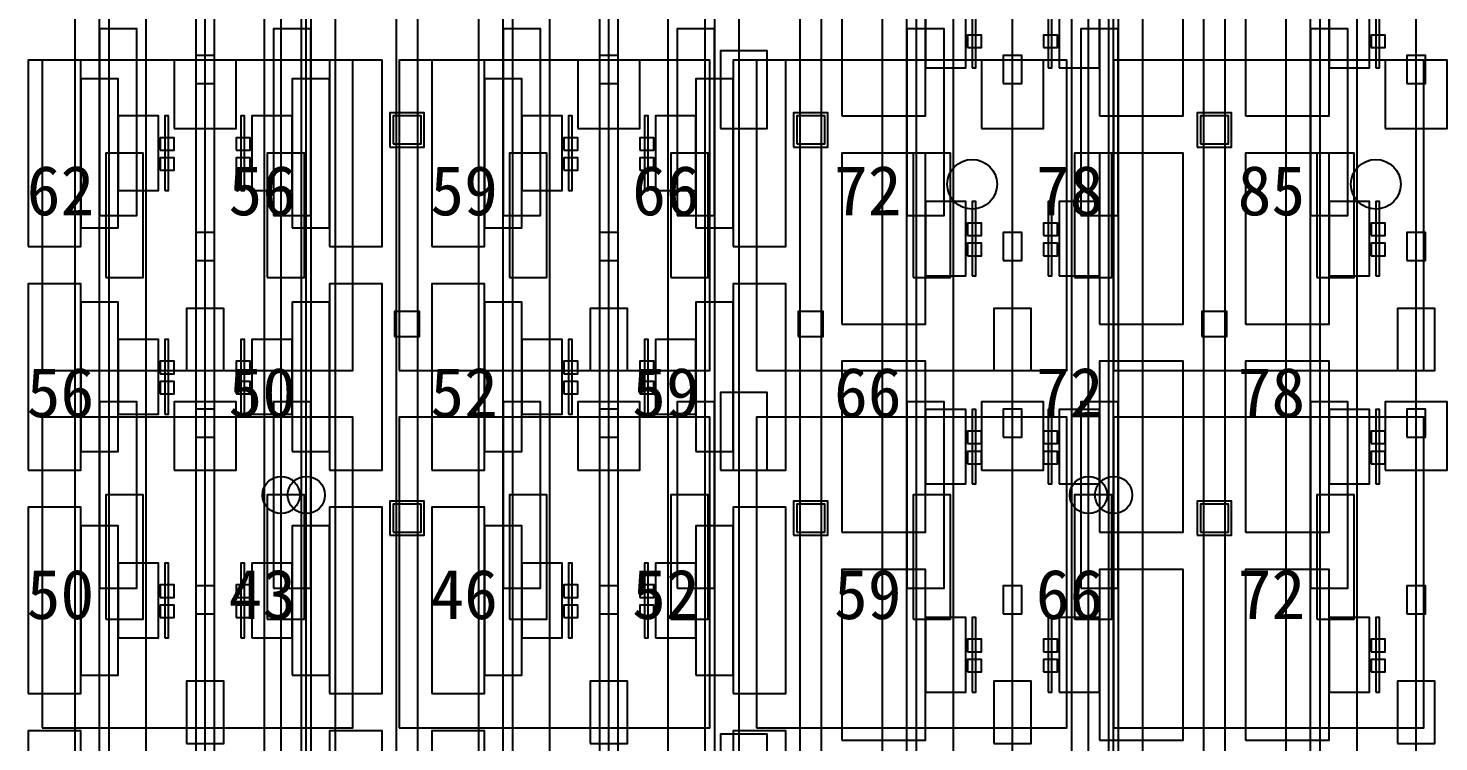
# Model space of a CAD drawing. Header units: metres. Extents: x -1640 to 1560, y -268 to 2338.
# Drawn here: x 167.05 to 212.48, y 911.05 to 934.02 of the extents above; entities that cross this region are included whole.
import ezdxf

# ---------------------------------------------------------------- set-up
doc = ezdxf.new("R2010")
doc.units = ezdxf.units.M
for name, color, linetype in [('1F_CHL', 4, 'Continuous'), ('1F_PUMP', 2, 'Continuous'), ('1F_SCR', 3, 'Continuous'), ('1F_STRUCT_COLUMN', 8, 'Continuous'), ('2F_CSF_LATERAL_RACK_CONCEPT', 9, 'Continuous'), ('2F_RFG', 5, 'Continuous'), ('2F_STRUCT_COLUMN', 8, 'Continuous'), ('2F_VMB', 6, 'Continuous'), ('3F_CLEANROOM_OVERHEAD_PIPE_DUCT_CONCEPT', 9, 'Continuous'), ('3F_CMP', 5, 'Continuous'), ('3F_EHS_EGRESS_DIST_M', 2, 'Continuous'), ('3F_EHS_SAFETY_SHOWER_EYEWASH_CONCEPT', 3, 'Continuous'), ('3F_ETCH', 2, 'Continuous'), ('3F_FOUP', 5, 'Continuous'), ('3F_OHT', 9, 'Continuous'), ('3F_OHTV', 1, 'Continuous'), ('3F_STRUCT_COLUMN', 8, 'Continuous'), ('3F_TBAR', 6, 'Continuous'), ('4F_FFU', 1, 'Continuous'), ('4F_STRUCT_PLENUM_TRUSS_CONCEPT', 9, 'Continuous'), ('5F_CHL', 4, 'Continuous'), ('5F_PUMP', 2, 'Continuous'), ('5F_SCR', 3, 'Continuous'), ('5F_STRUCT_COLUMN', 8, 'Continuous'), ('6F_CSF_LATERAL_RACK_CONCEPT', 9, 'Continuous'), ('6F_RFG', 5, 'Continuous'), ('6F_STRUCT_COLUMN', 8, 'Continuous'), ('6F_VMB', 6, 'Continuous'), ('7F_CLEANROOM_OVERHEAD_PIPE_DUCT_CONCEPT', 9, 'Continuous'), ('7F_CMP', 5, 'Continuous'), ('7F_EHS_EGRESS_DIST_M', 2, 'Continuous'), ('7F_EHS_SAFETY_SHOWER_EYEWASH_CONCEPT', 3, 'Continuous'), ('7F_ETCH', 2, 'Continuous'), ('7F_FOUP', 5, 'Continuous'), ('7F_OHT', 9, 'Continuous'), ('7F_OHTV', 1, 'Continuous'), ('7F_STRUCT_COLUMN', 8, 'Continuous'), ('7F_TBAR', 6, 'Continuous'), ('8F_FFU', 1, 'Continuous'), ('8F_STRUCT_PLENUM_TRUSS_CONCEPT', 9, 'Continuous'), ('EHS_TREATED_EXHAUST', 30, 'Continuous'), ('UTIL_PCW.R_CONCEPT', 1, 'Continuous'), ('UTIL_PCW.R_RISER', 1, 'Continuous'), ('UTIL_PCW.S_CONCEPT', 6, 'Continuous'), ('UTIL_PCW.S_RISER', 6, 'Continuous')]:
    doc.layers.add(name, color=color, linetype=linetype)

msp = doc.modelspace()

# ---------------------------------------------------------------- linework, layer by layer
at = {"layer": '1F_CHL'}
for points in [[(189.35, 930.8), (190.85, 930.8), (190.85, 933.3), (189.35, 933.3)], [(189.35, 919.8), (190.85, 919.8), (190.85, 922.3), (189.35, 922.3)], [(189.35, 908.8), (190.85, 908.8), (190.85, 911.3), (189.35, 911.3)]]:
    msp.add_lwpolyline(points, close=True, dxfattribs=at)
at = {"layer": '1F_PUMP'}
for points in [[(169.55, 926), (170.75, 926), (170.75, 930), (169.55, 930)], [(174.75, 926), (175.95, 926), (175.95, 930), (174.75, 930)], [(182.55, 926), (183.75, 926), (183.75, 930), (182.55, 930)], [(187.75, 926), (188.95, 926), (188.95, 930), (187.75, 930)], [(195.55, 926), (196.75, 926), (196.75, 930), (195.55, 930)], [(200.75, 926), (201.95, 926), (201.95, 930), (200.75, 930)], [(208.55, 926), (209.75, 926), (209.75, 930), (208.55, 930)], [(169.55, 915), (170.75, 915), (170.75, 919), (169.55, 919)], [(174.75, 915), (175.95, 915), (175.95, 919), (174.75, 919)], [(182.55, 915), (183.75, 915), (183.75, 919), (182.55, 919)], [(187.75, 915), (188.95, 915), (188.95, 919), (187.75, 919)], [(195.55, 915), (196.75, 915), (196.75, 919), (195.55, 919)], [(200.75, 915), (201.95, 915), (201.95, 919), (200.75, 919)], [(208.55, 915), (209.75, 915), (209.75, 919), (208.55, 919)]]:
    msp.add_lwpolyline(points, close=True, dxfattribs=at)
at = {"layer": '1F_SCR'}
for points in [[(171.75, 930.8), (173.75, 930.8), (173.75, 933), (171.75, 933)], [(184.75, 930.8), (186.75, 930.8), (186.75, 933), (184.75, 933)], [(197.75, 930.8), (199.75, 930.8), (199.75, 933), (197.75, 933)], [(210.75, 930.8), (212.75, 930.8), (212.75, 933), (210.75, 933)], [(171.75, 919.8), (173.75, 919.8), (173.75, 922), (171.75, 922)], [(184.75, 919.8), (186.75, 919.8), (186.75, 922), (184.75, 922)], [(197.75, 919.8), (199.75, 919.8), (199.75, 922), (197.75, 922)], [(210.75, 919.8), (212.75, 919.8), (212.75, 922), (210.75, 922)]]:
    msp.add_lwpolyline(points, close=True, dxfattribs=at)
at = {"layer": '1F_STRUCT_COLUMN'}
for points in [[(178.7, 930.2), (179.8, 930.2), (179.8, 931.3), (178.7, 931.3)], [(191.7, 930.2), (192.8, 930.2), (192.8, 931.3), (191.7, 931.3)], [(204.7, 930.2), (205.8, 930.2), (205.8, 931.3), (204.7, 931.3)], [(178.7, 917.7), (179.8, 917.7), (179.8, 918.8), (178.7, 918.8)], [(191.7, 917.7), (192.8, 917.7), (192.8, 918.8), (191.7, 918.8)], [(204.7, 917.7), (205.8, 917.7), (205.8, 918.8), (204.7, 918.8)]]:
    msp.add_lwpolyline(points, close=True, dxfattribs=at)
at = {"layer": '2F_CSF_LATERAL_RACK_CONCEPT'}
for points in [[(168.55, 891), (169.35, 891), (169.35, 1041), (168.55, 1041)], [(176.15, 891), (176.95, 891), (176.95, 1041), (176.15, 1041)], [(181.55, 891), (182.35, 891), (182.35, 1041), (181.55, 1041)], [(189.15, 891), (189.95, 891), (189.95, 1041), (189.15, 1041)], [(194.55, 891), (195.35, 891), (195.35, 1041), (194.55, 1041)], [(202.15, 891), (202.95, 891), (202.95, 1041), (202.15, 1041)], [(207.55, 891), (208.35, 891), (208.35, 1041), (207.55, 1041)]]:
    msp.add_lwpolyline(points, close=True, dxfattribs=at)
at = {"layer": '2F_RFG'}
for points in [[(169.35, 928), (170.55, 928), (170.55, 934), (169.35, 934)], [(174.95, 928), (176.15, 928), (176.15, 934), (174.95, 934)], [(182.35, 928), (183.55, 928), (183.55, 934), (182.35, 934)], [(187.95, 928), (189.15, 928), (189.15, 934), (187.95, 934)], [(195.35, 928), (196.55, 928), (196.55, 934), (195.35, 934)], [(200.95, 928), (202.15, 928), (202.15, 934), (200.95, 934)], [(208.35, 928), (209.55, 928), (209.55, 934), (208.35, 934)], [(169.35, 916), (170.55, 916), (170.55, 922), (169.35, 922)], [(174.95, 916), (176.15, 916), (176.15, 922), (174.95, 922)], [(182.35, 916), (183.55, 916), (183.55, 922), (182.35, 922)], [(187.95, 916), (189.15, 916), (189.15, 922), (187.95, 922)], [(195.35, 916), (196.55, 916), (196.55, 922), (195.35, 922)], [(200.95, 916), (202.15, 916), (202.15, 922), (200.95, 922)], [(208.35, 916), (209.55, 916), (209.55, 922), (208.35, 922)]]:
    msp.add_lwpolyline(points, close=True, dxfattribs=at)
at = {"layer": '2F_STRUCT_COLUMN'}
for points in [[(178.8, 930.3), (179.7, 930.3), (179.7, 931.2), (178.8, 931.2)], [(191.8, 930.3), (192.7, 930.3), (192.7, 931.2), (191.8, 931.2)], [(204.8, 930.3), (205.7, 930.3), (205.7, 931.2), (204.8, 931.2)], [(178.8, 917.8), (179.7, 917.8), (179.7, 918.7), (178.8, 918.7)], [(191.8, 917.8), (192.7, 917.8), (192.7, 918.7), (191.8, 918.7)], [(204.8, 917.8), (205.7, 917.8), (205.7, 918.7), (204.8, 918.7)]]:
    msp.add_lwpolyline(points, close=True, dxfattribs=at)
at = {"layer": '2F_VMB'}
for points in [[(172.15, 923), (173.35, 923), (173.35, 925), (172.15, 925)], [(185.15, 923), (186.35, 923), (186.35, 925), (185.15, 925)], [(198.15, 923), (199.35, 923), (199.35, 925), (198.15, 925)], [(211.15, 923), (212.35, 923), (212.35, 925), (211.15, 925)], [(172.15, 911), (173.35, 911), (173.35, 913), (172.15, 913)], [(185.15, 911), (186.35, 911), (186.35, 913), (185.15, 913)], [(198.15, 911), (199.35, 911), (199.35, 913), (198.15, 913)], [(211.15, 911), (212.35, 911), (212.35, 913), (211.15, 913)]]:
    msp.add_lwpolyline(points, close=True, dxfattribs=at)
at = {"layer": '3F_CLEANROOM_OVERHEAD_PIPE_DUCT_CONCEPT'}
for points in [[(169.65, 890), (170.85, 890), (170.85, 1042), (169.65, 1042)], [(174.65, 890), (175.85, 890), (175.85, 1042), (174.65, 1042)], [(182.65, 890), (183.85, 890), (183.85, 1042), (182.65, 1042)], [(187.65, 890), (188.85, 890), (188.85, 1042), (187.65, 1042)], [(195.65, 890), (196.85, 890), (196.85, 1042), (195.65, 1042)], [(200.65, 890), (201.85, 890), (201.85, 1042), (200.65, 1042)], [(208.65, 890), (209.85, 890), (209.85, 1042), (208.65, 1042)]]:
    msp.add_lwpolyline(points, close=True, dxfattribs=at)
at = {"layer": '3F_CMP'}
for points in [[(193.25, 931.2), (195.95, 931.2), (195.95, 936.7), (193.25, 936.7)], [(201.55, 931.2), (204.25, 931.2), (204.25, 936.7), (201.55, 936.7)], [(206.25, 931.2), (208.95, 931.2), (208.95, 936.7), (206.25, 936.7)], [(195.95, 932.75), (197.25, 932.75), (197.25, 935.15), (195.95, 935.15)], [(200.25, 932.75), (201.55, 932.75), (201.55, 935.15), (200.25, 935.15)], [(208.95, 932.75), (210.25, 932.75), (210.25, 935.15), (208.95, 935.15)], [(193.25, 924.5), (195.95, 924.5), (195.95, 930), (193.25, 930)], [(201.55, 924.5), (204.25, 924.5), (204.25, 930), (201.55, 930)], [(206.25, 924.5), (208.95, 924.5), (208.95, 930), (206.25, 930)], [(195.95, 926.05), (197.25, 926.05), (197.25, 928.45), (195.95, 928.45)], [(200.25, 926.05), (201.55, 926.05), (201.55, 928.45), (200.25, 928.45)], [(208.95, 926.05), (210.25, 926.05), (210.25, 928.45), (208.95, 928.45)], [(193.25, 917.8), (195.95, 917.8), (195.95, 923.3), (193.25, 923.3)], [(201.55, 917.8), (204.25, 917.8), (204.25, 923.3), (201.55, 923.3)], [(206.25, 917.8), (208.95, 917.8), (208.95, 923.3), (206.25, 923.3)], [(195.95, 919.35), (197.25, 919.35), (197.25, 921.75), (195.95, 921.75)], [(200.25, 919.35), (201.55, 919.35), (201.55, 921.75), (200.25, 921.75)], [(208.95, 919.35), (210.25, 919.35), (210.25, 921.75), (208.95, 921.75)], [(193.25, 911.1), (195.95, 911.1), (195.95, 916.6), (193.25, 916.6)], [(201.55, 911.1), (204.25, 911.1), (204.25, 916.6), (201.55, 916.6)], [(206.25, 911.1), (208.95, 911.1), (208.95, 916.6), (206.25, 916.6)], [(195.95, 912.65), (197.25, 912.65), (197.25, 915.05), (195.95, 915.05)], [(200.25, 912.65), (201.55, 912.65), (201.55, 915.05), (200.25, 915.05)], [(208.95, 912.65), (210.25, 912.65), (210.25, 915.05), (208.95, 915.05)]]:
    msp.add_lwpolyline(points, close=True, dxfattribs=at)
at = {"layer": '3F_EHS_SAFETY_SHOWER_EYEWASH_CONCEPT'}
for centre in [(197.45, 929), (210.45, 929)]:
    msp.add_circle(centre, 0.8, dxfattribs=at)
at = {"layer": '3F_ETCH'}
for points in [[(167.05, 927), (168.75, 927), (168.75, 933), (167.05, 933)], [(176.75, 927), (178.45, 927), (178.45, 933), (176.75, 933)], [(180.05, 927), (181.75, 927), (181.75, 933), (180.05, 933)], [(189.75, 927), (191.45, 927), (191.45, 933), (189.75, 933)], [(168.75, 927.6), (169.95, 927.6), (169.95, 932.4), (168.75, 932.4)], [(175.55, 927.6), (176.75, 927.6), (176.75, 932.4), (175.55, 932.4)], [(181.75, 927.6), (182.95, 927.6), (182.95, 932.4), (181.75, 932.4)], [(188.55, 927.6), (189.75, 927.6), (189.75, 932.4), (188.55, 932.4)], [(169.95, 928.8), (171.25, 928.8), (171.25, 931.2), (169.95, 931.2)], [(174.25, 928.8), (175.55, 928.8), (175.55, 931.2), (174.25, 931.2)], [(182.95, 928.8), (184.25, 928.8), (184.25, 931.2), (182.95, 931.2)], [(187.25, 928.8), (188.55, 928.8), (188.55, 931.2), (187.25, 931.2)], [(167.05, 919.8), (168.75, 919.8), (168.75, 925.8), (167.05, 925.8)], [(176.75, 919.8), (178.45, 919.8), (178.45, 925.8), (176.75, 925.8)], [(180.05, 919.8), (181.75, 919.8), (181.75, 925.8), (180.05, 925.8)], [(189.75, 919.8), (191.45, 919.8), (191.45, 925.8), (189.75, 925.8)], [(168.75, 920.4), (169.95, 920.4), (169.95, 925.2), (168.75, 925.2)], [(175.55, 920.4), (176.75, 920.4), (176.75, 925.2), (175.55, 925.2)], [(181.75, 920.4), (182.95, 920.4), (182.95, 925.2), (181.75, 925.2)], [(188.55, 920.4), (189.75, 920.4), (189.75, 925.2), (188.55, 925.2)], [(169.95, 921.6), (171.25, 921.6), (171.25, 924), (169.95, 924)], [(174.25, 921.6), (175.55, 921.6), (175.55, 924), (174.25, 924)], [(182.95, 921.6), (184.25, 921.6), (184.25, 924), (182.95, 924)], [(187.25, 921.6), (188.55, 921.6), (188.55, 924), (187.25, 924)], [(167.05, 912.6), (168.75, 912.6), (168.75, 918.6), (167.05, 918.6)], [(176.75, 912.6), (178.45, 912.6), (178.45, 918.6), (176.75, 918.6)], [(180.05, 912.6), (181.75, 912.6), (181.75, 918.6), (180.05, 918.6)], [(189.75, 912.6), (191.45, 912.6), (191.45, 918.6), (189.75, 918.6)], [(168.75, 913.2), (169.95, 913.2), (169.95, 918), (168.75, 918)], [(175.55, 913.2), (176.75, 913.2), (176.75, 918), (175.55, 918)], [(181.75, 913.2), (182.95, 913.2), (182.95, 918), (181.75, 918)], [(188.55, 913.2), (189.75, 913.2), (189.75, 918), (188.55, 918)], [(169.95, 914.4), (171.25, 914.4), (171.25, 916.8), (169.95, 916.8)], [(174.25, 914.4), (175.55, 914.4), (175.55, 916.8), (174.25, 916.8)], [(182.95, 914.4), (184.25, 914.4), (184.25, 916.8), (182.95, 916.8)], [(187.25, 914.4), (188.55, 914.4), (188.55, 916.8), (187.25, 916.8)], [(167.05, 905.4), (168.75, 905.4), (168.75, 911.4), (167.05, 911.4)], [(176.75, 905.4), (178.45, 905.4), (178.45, 911.4), (176.75, 911.4)], [(180.05, 905.4), (181.75, 905.4), (181.75, 911.4), (180.05, 911.4)], [(189.75, 905.4), (191.45, 905.4), (191.45, 911.4), (189.75, 911.4)]]:
    msp.add_lwpolyline(points, close=True, dxfattribs=at)
at = {"layer": '3F_FOUP'}
for points in [[(197.3, 933.4), (197.75, 933.4), (197.75, 933.8), (197.3, 933.8)], [(199.75, 933.4), (200.2, 933.4), (200.2, 933.8), (199.75, 933.8)], [(210.3, 933.4), (210.75, 933.4), (210.75, 933.8), (210.3, 933.8)], [(171.3, 930.1), (171.75, 930.1), (171.75, 930.5), (171.3, 930.5)], [(173.75, 930.1), (174.2, 930.1), (174.2, 930.5), (173.75, 930.5)], [(184.3, 930.1), (184.75, 930.1), (184.75, 930.5), (184.3, 930.5)], [(186.75, 930.1), (187.2, 930.1), (187.2, 930.5), (186.75, 930.5)], [(171.3, 929.45), (171.75, 929.45), (171.75, 929.85), (171.3, 929.85)], [(173.75, 929.45), (174.2, 929.45), (174.2, 929.85), (173.75, 929.85)], [(184.3, 929.45), (184.75, 929.45), (184.75, 929.85), (184.3, 929.85)], [(186.75, 929.45), (187.2, 929.45), (187.2, 929.85), (186.75, 929.85)], [(197.3, 927.35), (197.75, 927.35), (197.75, 927.75), (197.3, 927.75)], [(199.75, 927.35), (200.2, 927.35), (200.2, 927.75), (199.75, 927.75)], [(210.3, 927.35), (210.75, 927.35), (210.75, 927.75), (210.3, 927.75)], [(197.3, 926.7), (197.75, 926.7), (197.75, 927.1), (197.3, 927.1)], [(199.75, 926.7), (200.2, 926.7), (200.2, 927.1), (199.75, 927.1)], [(210.3, 926.7), (210.75, 926.7), (210.75, 927.1), (210.3, 927.1)], [(171.3, 922.9), (171.75, 922.9), (171.75, 923.3), (171.3, 923.3)], [(173.75, 922.9), (174.2, 922.9), (174.2, 923.3), (173.75, 923.3)], [(184.3, 922.9), (184.75, 922.9), (184.75, 923.3), (184.3, 923.3)], [(186.75, 922.9), (187.2, 922.9), (187.2, 923.3), (186.75, 923.3)], [(171.3, 922.25), (171.75, 922.25), (171.75, 922.65), (171.3, 922.65)], [(173.75, 922.25), (174.2, 922.25), (174.2, 922.65), (173.75, 922.65)], [(184.3, 922.25), (184.75, 922.25), (184.75, 922.65), (184.3, 922.65)], [(186.75, 922.25), (187.2, 922.25), (187.2, 922.65), (186.75, 922.65)], [(197.3, 920.65), (197.75, 920.65), (197.75, 921.05), (197.3, 921.05)], [(199.75, 920.65), (200.2, 920.65), (200.2, 921.05), (199.75, 921.05)], [(210.3, 920.65), (210.75, 920.65), (210.75, 921.05), (210.3, 921.05)], [(197.3, 920), (197.75, 920), (197.75, 920.4), (197.3, 920.4)], [(199.75, 920), (200.2, 920), (200.2, 920.4), (199.75, 920.4)], [(210.3, 920), (210.75, 920), (210.75, 920.4), (210.3, 920.4)], [(171.3, 915.7), (171.75, 915.7), (171.75, 916.1), (171.3, 916.1)], [(173.75, 915.7), (174.2, 915.7), (174.2, 916.1), (173.75, 916.1)], [(184.3, 915.7), (184.75, 915.7), (184.75, 916.1), (184.3, 916.1)], [(186.75, 915.7), (187.2, 915.7), (187.2, 916.1), (186.75, 916.1)], [(171.3, 915.05), (171.75, 915.05), (171.75, 915.45), (171.3, 915.45)], [(173.75, 915.05), (174.2, 915.05), (174.2, 915.45), (173.75, 915.45)], [(184.3, 915.05), (184.75, 915.05), (184.75, 915.45), (184.3, 915.45)], [(186.75, 915.05), (187.2, 915.05), (187.2, 915.45), (186.75, 915.45)], [(197.3, 913.95), (197.75, 913.95), (197.75, 914.35), (197.3, 914.35)], [(199.75, 913.95), (200.2, 913.95), (200.2, 914.35), (199.75, 914.35)], [(210.3, 913.95), (210.75, 913.95), (210.75, 914.35), (210.3, 914.35)], [(197.3, 913.3), (197.75, 913.3), (197.75, 913.7), (197.3, 913.7)], [(199.75, 913.3), (200.2, 913.3), (200.2, 913.7), (199.75, 913.7)], [(210.3, 913.3), (210.75, 913.3), (210.75, 913.7), (210.3, 913.7)]]:
    msp.add_lwpolyline(points, close=True, dxfattribs=at)
at = {"layer": '3F_OHT'}
for p, q in [((172.75, 890), (172.75, 962)), ((185.75, 890), (185.75, 962)), ((198.75, 890), (198.75, 962)), ((211.75, 890), (211.75, 962))]:
    msp.add_line(p, q, dxfattribs=at)
at = {"layer": '3F_OHTV'}
for points in [[(172.45, 932.25), (173.05, 932.25), (173.05, 933.15), (172.45, 933.15)], [(185.45, 932.25), (186.05, 932.25), (186.05, 933.15), (185.45, 933.15)], [(198.45, 932.25), (199.05, 932.25), (199.05, 933.15), (198.45, 933.15)], [(211.45, 932.25), (212.05, 932.25), (212.05, 933.15), (211.45, 933.15)], [(172.45, 926.55), (173.05, 926.55), (173.05, 927.45), (172.45, 927.45)], [(185.45, 926.55), (186.05, 926.55), (186.05, 927.45), (185.45, 927.45)], [(198.45, 926.55), (199.05, 926.55), (199.05, 927.45), (198.45, 927.45)], [(211.45, 926.55), (212.05, 926.55), (212.05, 927.45), (211.45, 927.45)], [(172.45, 920.86), (173.05, 920.86), (173.05, 921.76), (172.45, 921.76)], [(185.45, 920.86), (186.05, 920.86), (186.05, 921.76), (185.45, 921.76)], [(198.45, 920.86), (199.05, 920.86), (199.05, 921.76), (198.45, 921.76)], [(211.45, 920.86), (212.05, 920.86), (212.05, 921.76), (211.45, 921.76)], [(172.45, 915.17), (173.05, 915.17), (173.05, 916.07), (172.45, 916.07)], [(185.45, 915.17), (186.05, 915.17), (186.05, 916.07), (185.45, 916.07)], [(198.45, 915.17), (199.05, 915.17), (199.05, 916.07), (198.45, 916.07)], [(211.45, 915.17), (212.05, 915.17), (212.05, 916.07), (211.45, 916.07)]]:
    msp.add_lwpolyline(points, close=True, dxfattribs=at)
at = {"layer": '3F_STRUCT_COLUMN'}
for points in [[(178.85, 924.1), (179.65, 924.1), (179.65, 924.9), (178.85, 924.9)], [(191.85, 924.1), (192.65, 924.1), (192.65, 924.9), (191.85, 924.9)], [(204.85, 924.1), (205.65, 924.1), (205.65, 924.9), (204.85, 924.9)]]:
    msp.add_lwpolyline(points, close=True, dxfattribs=at)
at = {"layer": '3F_TBAR'}
for points in [[(197.45, 932.75), (197.57, 932.75), (197.57, 935.15), (197.45, 935.15)], [(199.9, 932.75), (200.02, 932.75), (200.02, 935.15), (199.9, 935.15)], [(210.45, 932.75), (210.57, 932.75), (210.57, 935.15), (210.45, 935.15)], [(171.45, 928.8), (171.57, 928.8), (171.57, 931.2), (171.45, 931.2)], [(173.9, 928.8), (174.02, 928.8), (174.02, 931.2), (173.9, 931.2)], [(184.45, 928.8), (184.57, 928.8), (184.57, 931.2), (184.45, 931.2)], [(186.9, 928.8), (187.02, 928.8), (187.02, 931.2), (186.9, 931.2)], [(197.45, 926.05), (197.57, 926.05), (197.57, 928.45), (197.45, 928.45)], [(199.9, 926.05), (200.02, 926.05), (200.02, 928.45), (199.9, 928.45)], [(210.45, 926.05), (210.57, 926.05), (210.57, 928.45), (210.45, 928.45)], [(171.45, 921.6), (171.57, 921.6), (171.57, 924), (171.45, 924)], [(173.9, 921.6), (174.02, 921.6), (174.02, 924), (173.9, 924)], [(184.45, 921.6), (184.57, 921.6), (184.57, 924), (184.45, 924)], [(186.9, 921.6), (187.02, 921.6), (187.02, 924), (186.9, 924)], [(197.45, 919.35), (197.57, 919.35), (197.57, 921.75), (197.45, 921.75)], [(199.9, 919.35), (200.02, 919.35), (200.02, 921.75), (199.9, 921.75)], [(210.45, 919.35), (210.57, 919.35), (210.57, 921.75), (210.45, 921.75)], [(171.45, 914.4), (171.57, 914.4), (171.57, 916.8), (171.45, 916.8)], [(173.9, 914.4), (174.02, 914.4), (174.02, 916.8), (173.9, 916.8)], [(184.45, 914.4), (184.57, 914.4), (184.57, 916.8), (184.45, 916.8)], [(186.9, 914.4), (187.02, 914.4), (187.02, 916.8), (186.9, 916.8)], [(197.45, 912.65), (197.57, 912.65), (197.57, 915.05), (197.45, 915.05)], [(199.9, 912.65), (200.02, 912.65), (200.02, 915.05), (199.9, 915.05)], [(210.45, 912.65), (210.57, 912.65), (210.57, 915.05), (210.45, 915.05)]]:
    msp.add_lwpolyline(points, close=True, dxfattribs=at)
at = {"layer": '4F_FFU'}
for points in [[(167.5, 923), (177.5, 923), (177.5, 933), (167.5, 933)], [(179, 923), (189, 923), (189, 933), (179, 933)], [(190.5, 923), (200.5, 923), (200.5, 933), (190.5, 933)], [(202, 923), (212, 923), (212, 933), (202, 933)], [(167.5, 911.5), (177.5, 911.5), (177.5, 921.5), (167.5, 921.5)], [(179, 911.5), (189, 911.5), (189, 921.5), (179, 921.5)], [(190.5, 911.5), (200.5, 911.5), (200.5, 921.5), (190.5, 921.5)], [(202, 911.5), (212, 911.5), (212, 921.5), (202, 921.5)]]:
    msp.add_lwpolyline(points, close=True, dxfattribs=at)
at = {"layer": '4F_STRUCT_PLENUM_TRUSS_CONCEPT'}
for points in [[(178.9, 887), (179.6, 887), (179.6, 1045), (178.9, 1045)], [(191.9, 887), (192.6, 887), (192.6, 1045), (191.9, 1045)], [(204.9, 887), (205.6, 887), (205.6, 1045), (204.9, 1045)]]:
    msp.add_lwpolyline(points, close=True, dxfattribs=at)
at = {"layer": '5F_CHL'}
for points in [[(189.35, 930.8), (190.85, 930.8), (190.85, 933.3), (189.35, 933.3)], [(189.35, 919.8), (190.85, 919.8), (190.85, 922.3), (189.35, 922.3)], [(189.35, 908.8), (190.85, 908.8), (190.85, 911.3), (189.35, 911.3)]]:
    msp.add_lwpolyline(points, close=True, dxfattribs=at)
at = {"layer": '5F_PUMP'}
for points in [[(169.55, 926), (170.75, 926), (170.75, 930), (169.55, 930)], [(174.75, 926), (175.95, 926), (175.95, 930), (174.75, 930)], [(182.55, 926), (183.75, 926), (183.75, 930), (182.55, 930)], [(187.75, 926), (188.95, 926), (188.95, 930), (187.75, 930)], [(195.55, 926), (196.75, 926), (196.75, 930), (195.55, 930)], [(200.75, 926), (201.95, 926), (201.95, 930), (200.75, 930)], [(208.55, 926), (209.75, 926), (209.75, 930), (208.55, 930)], [(169.55, 915), (170.75, 915), (170.75, 919), (169.55, 919)], [(174.75, 915), (175.95, 915), (175.95, 919), (174.75, 919)], [(182.55, 915), (183.75, 915), (183.75, 919), (182.55, 919)], [(187.75, 915), (188.95, 915), (188.95, 919), (187.75, 919)], [(195.55, 915), (196.75, 915), (196.75, 919), (195.55, 919)], [(200.75, 915), (201.95, 915), (201.95, 919), (200.75, 919)], [(208.55, 915), (209.75, 915), (209.75, 919), (208.55, 919)]]:
    msp.add_lwpolyline(points, close=True, dxfattribs=at)
at = {"layer": '5F_SCR'}
for points in [[(171.75, 930.8), (173.75, 930.8), (173.75, 933), (171.75, 933)], [(184.75, 930.8), (186.75, 930.8), (186.75, 933), (184.75, 933)], [(197.75, 930.8), (199.75, 930.8), (199.75, 933), (197.75, 933)], [(210.75, 930.8), (212.75, 930.8), (212.75, 933), (210.75, 933)], [(171.75, 919.8), (173.75, 919.8), (173.75, 922), (171.75, 922)], [(184.75, 919.8), (186.75, 919.8), (186.75, 922), (184.75, 922)], [(197.75, 919.8), (199.75, 919.8), (199.75, 922), (197.75, 922)], [(210.75, 919.8), (212.75, 919.8), (212.75, 922), (210.75, 922)]]:
    msp.add_lwpolyline(points, close=True, dxfattribs=at)
at = {"layer": '5F_STRUCT_COLUMN'}
for points in [[(178.7, 930.2), (179.8, 930.2), (179.8, 931.3), (178.7, 931.3)], [(191.7, 930.2), (192.8, 930.2), (192.8, 931.3), (191.7, 931.3)], [(204.7, 930.2), (205.8, 930.2), (205.8, 931.3), (204.7, 931.3)], [(178.7, 917.7), (179.8, 917.7), (179.8, 918.8), (178.7, 918.8)], [(191.7, 917.7), (192.8, 917.7), (192.8, 918.8), (191.7, 918.8)], [(204.7, 917.7), (205.8, 917.7), (205.8, 918.8), (204.7, 918.8)]]:
    msp.add_lwpolyline(points, close=True, dxfattribs=at)
at = {"layer": '6F_CSF_LATERAL_RACK_CONCEPT'}
for points in [[(168.55, 891), (169.35, 891), (169.35, 1041), (168.55, 1041)], [(176.15, 891), (176.95, 891), (176.95, 1041), (176.15, 1041)], [(181.55, 891), (182.35, 891), (182.35, 1041), (181.55, 1041)], [(189.15, 891), (189.95, 891), (189.95, 1041), (189.15, 1041)], [(194.55, 891), (195.35, 891), (195.35, 1041), (194.55, 1041)], [(202.15, 891), (202.95, 891), (202.95, 1041), (202.15, 1041)], [(207.55, 891), (208.35, 891), (208.35, 1041), (207.55, 1041)]]:
    msp.add_lwpolyline(points, close=True, dxfattribs=at)
at = {"layer": '6F_RFG'}
for points in [[(169.35, 928), (170.55, 928), (170.55, 934), (169.35, 934)], [(174.95, 928), (176.15, 928), (176.15, 934), (174.95, 934)], [(182.35, 928), (183.55, 928), (183.55, 934), (182.35, 934)], [(187.95, 928), (189.15, 928), (189.15, 934), (187.95, 934)], [(195.35, 928), (196.55, 928), (196.55, 934), (195.35, 934)], [(200.95, 928), (202.15, 928), (202.15, 934), (200.95, 934)], [(208.35, 928), (209.55, 928), (209.55, 934), (208.35, 934)], [(169.35, 916), (170.55, 916), (170.55, 922), (169.35, 922)], [(174.95, 916), (176.15, 916), (176.15, 922), (174.95, 922)], [(182.35, 916), (183.55, 916), (183.55, 922), (182.35, 922)], [(187.95, 916), (189.15, 916), (189.15, 922), (187.95, 922)], [(195.35, 916), (196.55, 916), (196.55, 922), (195.35, 922)], [(200.95, 916), (202.15, 916), (202.15, 922), (200.95, 922)], [(208.35, 916), (209.55, 916), (209.55, 922), (208.35, 922)]]:
    msp.add_lwpolyline(points, close=True, dxfattribs=at)
at = {"layer": '6F_STRUCT_COLUMN'}
for points in [[(178.8, 930.3), (179.7, 930.3), (179.7, 931.2), (178.8, 931.2)], [(191.8, 930.3), (192.7, 930.3), (192.7, 931.2), (191.8, 931.2)], [(204.8, 930.3), (205.7, 930.3), (205.7, 931.2), (204.8, 931.2)], [(178.8, 917.8), (179.7, 917.8), (179.7, 918.7), (178.8, 918.7)], [(191.8, 917.8), (192.7, 917.8), (192.7, 918.7), (191.8, 918.7)], [(204.8, 917.8), (205.7, 917.8), (205.7, 918.7), (204.8, 918.7)]]:
    msp.add_lwpolyline(points, close=True, dxfattribs=at)
at = {"layer": '6F_VMB'}
for points in [[(172.15, 923), (173.35, 923), (173.35, 925), (172.15, 925)], [(185.15, 923), (186.35, 923), (186.35, 925), (185.15, 925)], [(198.15, 923), (199.35, 923), (199.35, 925), (198.15, 925)], [(211.15, 923), (212.35, 923), (212.35, 925), (211.15, 925)], [(172.15, 911), (173.35, 911), (173.35, 913), (172.15, 913)], [(185.15, 911), (186.35, 911), (186.35, 913), (185.15, 913)], [(198.15, 911), (199.35, 911), (199.35, 913), (198.15, 913)], [(211.15, 911), (212.35, 911), (212.35, 913), (211.15, 913)]]:
    msp.add_lwpolyline(points, close=True, dxfattribs=at)
at = {"layer": '7F_CLEANROOM_OVERHEAD_PIPE_DUCT_CONCEPT'}
for points in [[(169.65, 890), (170.85, 890), (170.85, 1042), (169.65, 1042)], [(174.65, 890), (175.85, 890), (175.85, 1042), (174.65, 1042)], [(182.65, 890), (183.85, 890), (183.85, 1042), (182.65, 1042)], [(187.65, 890), (188.85, 890), (188.85, 1042), (187.65, 1042)], [(195.65, 890), (196.85, 890), (196.85, 1042), (195.65, 1042)], [(200.65, 890), (201.85, 890), (201.85, 1042), (200.65, 1042)], [(208.65, 890), (209.85, 890), (209.85, 1042), (208.65, 1042)]]:
    msp.add_lwpolyline(points, close=True, dxfattribs=at)
at = {"layer": '7F_CMP'}
for points in [[(193.25, 931.2), (195.95, 931.2), (195.95, 936.7), (193.25, 936.7)], [(201.55, 931.2), (204.25, 931.2), (204.25, 936.7), (201.55, 936.7)], [(206.25, 931.2), (208.95, 931.2), (208.95, 936.7), (206.25, 936.7)], [(195.95, 932.75), (197.25, 932.75), (197.25, 935.15), (195.95, 935.15)], [(200.25, 932.75), (201.55, 932.75), (201.55, 935.15), (200.25, 935.15)], [(208.95, 932.75), (210.25, 932.75), (210.25, 935.15), (208.95, 935.15)], [(193.25, 924.5), (195.95, 924.5), (195.95, 930), (193.25, 930)], [(201.55, 924.5), (204.25, 924.5), (204.25, 930), (201.55, 930)], [(206.25, 924.5), (208.95, 924.5), (208.95, 930), (206.25, 930)], [(195.95, 926.05), (197.25, 926.05), (197.25, 928.45), (195.95, 928.45)], [(200.25, 926.05), (201.55, 926.05), (201.55, 928.45), (200.25, 928.45)], [(208.95, 926.05), (210.25, 926.05), (210.25, 928.45), (208.95, 928.45)], [(193.25, 917.8), (195.95, 917.8), (195.95, 923.3), (193.25, 923.3)], [(201.55, 917.8), (204.25, 917.8), (204.25, 923.3), (201.55, 923.3)], [(206.25, 917.8), (208.95, 917.8), (208.95, 923.3), (206.25, 923.3)], [(195.95, 919.35), (197.25, 919.35), (197.25, 921.75), (195.95, 921.75)], [(200.25, 919.35), (201.55, 919.35), (201.55, 921.75), (200.25, 921.75)], [(208.95, 919.35), (210.25, 919.35), (210.25, 921.75), (208.95, 921.75)], [(193.25, 911.1), (195.95, 911.1), (195.95, 916.6), (193.25, 916.6)], [(201.55, 911.1), (204.25, 911.1), (204.25, 916.6), (201.55, 916.6)], [(206.25, 911.1), (208.95, 911.1), (208.95, 916.6), (206.25, 916.6)], [(195.95, 912.65), (197.25, 912.65), (197.25, 915.05), (195.95, 915.05)], [(200.25, 912.65), (201.55, 912.65), (201.55, 915.05), (200.25, 915.05)], [(208.95, 912.65), (210.25, 912.65), (210.25, 915.05), (208.95, 915.05)]]:
    msp.add_lwpolyline(points, close=True, dxfattribs=at)
at = {"layer": '7F_EHS_SAFETY_SHOWER_EYEWASH_CONCEPT'}
for centre in [(197.45, 929), (210.45, 929)]:
    msp.add_circle(centre, 0.8, dxfattribs=at)
at = {"layer": '7F_ETCH'}
for points in [[(167.05, 927), (168.75, 927), (168.75, 933), (167.05, 933)], [(176.75, 927), (178.45, 927), (178.45, 933), (176.75, 933)], [(180.05, 927), (181.75, 927), (181.75, 933), (180.05, 933)], [(189.75, 927), (191.45, 927), (191.45, 933), (189.75, 933)], [(168.75, 927.6), (169.95, 927.6), (169.95, 932.4), (168.75, 932.4)], [(175.55, 927.6), (176.75, 927.6), (176.75, 932.4), (175.55, 932.4)], [(181.75, 927.6), (182.95, 927.6), (182.95, 932.4), (181.75, 932.4)], [(188.55, 927.6), (189.75, 927.6), (189.75, 932.4), (188.55, 932.4)], [(169.95, 928.8), (171.25, 928.8), (171.25, 931.2), (169.95, 931.2)], [(174.25, 928.8), (175.55, 928.8), (175.55, 931.2), (174.25, 931.2)], [(182.95, 928.8), (184.25, 928.8), (184.25, 931.2), (182.95, 931.2)], [(187.25, 928.8), (188.55, 928.8), (188.55, 931.2), (187.25, 931.2)], [(167.05, 919.8), (168.75, 919.8), (168.75, 925.8), (167.05, 925.8)], [(176.75, 919.8), (178.45, 919.8), (178.45, 925.8), (176.75, 925.8)], [(180.05, 919.8), (181.75, 919.8), (181.75, 925.8), (180.05, 925.8)], [(189.75, 919.8), (191.45, 919.8), (191.45, 925.8), (189.75, 925.8)], [(168.75, 920.4), (169.95, 920.4), (169.95, 925.2), (168.75, 925.2)], [(175.55, 920.4), (176.75, 920.4), (176.75, 925.2), (175.55, 925.2)], [(181.75, 920.4), (182.95, 920.4), (182.95, 925.2), (181.75, 925.2)], [(188.55, 920.4), (189.75, 920.4), (189.75, 925.2), (188.55, 925.2)], [(169.95, 921.6), (171.25, 921.6), (171.25, 924), (169.95, 924)], [(174.25, 921.6), (175.55, 921.6), (175.55, 924), (174.25, 924)], [(182.95, 921.6), (184.25, 921.6), (184.25, 924), (182.95, 924)], [(187.25, 921.6), (188.55, 921.6), (188.55, 924), (187.25, 924)], [(167.05, 912.6), (168.75, 912.6), (168.75, 918.6), (167.05, 918.6)], [(176.75, 912.6), (178.45, 912.6), (178.45, 918.6), (176.75, 918.6)], [(180.05, 912.6), (181.75, 912.6), (181.75, 918.6), (180.05, 918.6)], [(189.75, 912.6), (191.45, 912.6), (191.45, 918.6), (189.75, 918.6)], [(168.75, 913.2), (169.95, 913.2), (169.95, 918), (168.75, 918)], [(175.55, 913.2), (176.75, 913.2), (176.75, 918), (175.55, 918)], [(181.75, 913.2), (182.95, 913.2), (182.95, 918), (181.75, 918)], [(188.55, 913.2), (189.75, 913.2), (189.75, 918), (188.55, 918)], [(169.95, 914.4), (171.25, 914.4), (171.25, 916.8), (169.95, 916.8)], [(174.25, 914.4), (175.55, 914.4), (175.55, 916.8), (174.25, 916.8)], [(182.95, 914.4), (184.25, 914.4), (184.25, 916.8), (182.95, 916.8)], [(187.25, 914.4), (188.55, 914.4), (188.55, 916.8), (187.25, 916.8)], [(167.05, 905.4), (168.75, 905.4), (168.75, 911.4), (167.05, 911.4)], [(176.75, 905.4), (178.45, 905.4), (178.45, 911.4), (176.75, 911.4)], [(180.05, 905.4), (181.75, 905.4), (181.75, 911.4), (180.05, 911.4)], [(189.75, 905.4), (191.45, 905.4), (191.45, 911.4), (189.75, 911.4)]]:
    msp.add_lwpolyline(points, close=True, dxfattribs=at)
at = {"layer": '7F_FOUP'}
for points in [[(197.3, 933.4), (197.75, 933.4), (197.75, 933.8), (197.3, 933.8)], [(199.75, 933.4), (200.2, 933.4), (200.2, 933.8), (199.75, 933.8)], [(210.3, 933.4), (210.75, 933.4), (210.75, 933.8), (210.3, 933.8)], [(171.3, 930.1), (171.75, 930.1), (171.75, 930.5), (171.3, 930.5)], [(173.75, 930.1), (174.2, 930.1), (174.2, 930.5), (173.75, 930.5)], [(184.3, 930.1), (184.75, 930.1), (184.75, 930.5), (184.3, 930.5)], [(186.75, 930.1), (187.2, 930.1), (187.2, 930.5), (186.75, 930.5)], [(171.3, 929.45), (171.75, 929.45), (171.75, 929.85), (171.3, 929.85)], [(173.75, 929.45), (174.2, 929.45), (174.2, 929.85), (173.75, 929.85)], [(184.3, 929.45), (184.75, 929.45), (184.75, 929.85), (184.3, 929.85)], [(186.75, 929.45), (187.2, 929.45), (187.2, 929.85), (186.75, 929.85)], [(197.3, 927.35), (197.75, 927.35), (197.75, 927.75), (197.3, 927.75)], [(199.75, 927.35), (200.2, 927.35), (200.2, 927.75), (199.75, 927.75)], [(210.3, 927.35), (210.75, 927.35), (210.75, 927.75), (210.3, 927.75)], [(197.3, 926.7), (197.75, 926.7), (197.75, 927.1), (197.3, 927.1)], [(199.75, 926.7), (200.2, 926.7), (200.2, 927.1), (199.75, 927.1)], [(210.3, 926.7), (210.75, 926.7), (210.75, 927.1), (210.3, 927.1)], [(171.3, 922.9), (171.75, 922.9), (171.75, 923.3), (171.3, 923.3)], [(173.75, 922.9), (174.2, 922.9), (174.2, 923.3), (173.75, 923.3)], [(184.3, 922.9), (184.75, 922.9), (184.75, 923.3), (184.3, 923.3)], [(186.75, 922.9), (187.2, 922.9), (187.2, 923.3), (186.75, 923.3)], [(171.3, 922.25), (171.75, 922.25), (171.75, 922.65), (171.3, 922.65)], [(173.75, 922.25), (174.2, 922.25), (174.2, 922.65), (173.75, 922.65)], [(184.3, 922.25), (184.75, 922.25), (184.75, 922.65), (184.3, 922.65)], [(186.75, 922.25), (187.2, 922.25), (187.2, 922.65), (186.75, 922.65)], [(197.3, 920.65), (197.75, 920.65), (197.75, 921.05), (197.3, 921.05)], [(199.75, 920.65), (200.2, 920.65), (200.2, 921.05), (199.75, 921.05)], [(210.3, 920.65), (210.75, 920.65), (210.75, 921.05), (210.3, 921.05)], [(197.3, 920), (197.75, 920), (197.75, 920.4), (197.3, 920.4)], [(199.75, 920), (200.2, 920), (200.2, 920.4), (199.75, 920.4)], [(210.3, 920), (210.75, 920), (210.75, 920.4), (210.3, 920.4)], [(171.3, 915.7), (171.75, 915.7), (171.75, 916.1), (171.3, 916.1)], [(173.75, 915.7), (174.2, 915.7), (174.2, 916.1), (173.75, 916.1)], [(184.3, 915.7), (184.75, 915.7), (184.75, 916.1), (184.3, 916.1)], [(186.75, 915.7), (187.2, 915.7), (187.2, 916.1), (186.75, 916.1)], [(171.3, 915.05), (171.75, 915.05), (171.75, 915.45), (171.3, 915.45)], [(173.75, 915.05), (174.2, 915.05), (174.2, 915.45), (173.75, 915.45)], [(184.3, 915.05), (184.75, 915.05), (184.75, 915.45), (184.3, 915.45)], [(186.75, 915.05), (187.2, 915.05), (187.2, 915.45), (186.75, 915.45)], [(197.3, 913.95), (197.75, 913.95), (197.75, 914.35), (197.3, 914.35)], [(199.75, 913.95), (200.2, 913.95), (200.2, 914.35), (199.75, 914.35)], [(210.3, 913.95), (210.75, 913.95), (210.75, 914.35), (210.3, 914.35)], [(197.3, 913.3), (197.75, 913.3), (197.75, 913.7), (197.3, 913.7)], [(199.75, 913.3), (200.2, 913.3), (200.2, 913.7), (199.75, 913.7)], [(210.3, 913.3), (210.75, 913.3), (210.75, 913.7), (210.3, 913.7)]]:
    msp.add_lwpolyline(points, close=True, dxfattribs=at)
at = {"layer": '7F_OHT'}
for p, q in [((172.75, 890), (172.75, 962)), ((185.75, 890), (185.75, 962)), ((198.75, 890), (198.75, 962)), ((211.75, 890), (211.75, 962))]:
    msp.add_line(p, q, dxfattribs=at)
at = {"layer": '7F_OHTV'}
for points in [[(172.45, 932.25), (173.05, 932.25), (173.05, 933.15), (172.45, 933.15)], [(185.45, 932.25), (186.05, 932.25), (186.05, 933.15), (185.45, 933.15)], [(198.45, 932.25), (199.05, 932.25), (199.05, 933.15), (198.45, 933.15)], [(211.45, 932.25), (212.05, 932.25), (212.05, 933.15), (211.45, 933.15)], [(172.45, 926.55), (173.05, 926.55), (173.05, 927.45), (172.45, 927.45)], [(185.45, 926.55), (186.05, 926.55), (186.05, 927.45), (185.45, 927.45)], [(198.45, 926.55), (199.05, 926.55), (199.05, 927.45), (198.45, 927.45)], [(211.45, 926.55), (212.05, 926.55), (212.05, 927.45), (211.45, 927.45)], [(172.45, 920.86), (173.05, 920.86), (173.05, 921.76), (172.45, 921.76)], [(185.45, 920.86), (186.05, 920.86), (186.05, 921.76), (185.45, 921.76)], [(198.45, 920.86), (199.05, 920.86), (199.05, 921.76), (198.45, 921.76)], [(211.45, 920.86), (212.05, 920.86), (212.05, 921.76), (211.45, 921.76)], [(172.45, 915.17), (173.05, 915.17), (173.05, 916.07), (172.45, 916.07)], [(185.45, 915.17), (186.05, 915.17), (186.05, 916.07), (185.45, 916.07)], [(198.45, 915.17), (199.05, 915.17), (199.05, 916.07), (198.45, 916.07)], [(211.45, 915.17), (212.05, 915.17), (212.05, 916.07), (211.45, 916.07)]]:
    msp.add_lwpolyline(points, close=True, dxfattribs=at)
at = {"layer": '7F_STRUCT_COLUMN'}
for points in [[(178.85, 924.1), (179.65, 924.1), (179.65, 924.9), (178.85, 924.9)], [(191.85, 924.1), (192.65, 924.1), (192.65, 924.9), (191.85, 924.9)], [(204.85, 924.1), (205.65, 924.1), (205.65, 924.9), (204.85, 924.9)]]:
    msp.add_lwpolyline(points, close=True, dxfattribs=at)
at = {"layer": '7F_TBAR'}
for points in [[(197.45, 932.75), (197.57, 932.75), (197.57, 935.15), (197.45, 935.15)], [(199.9, 932.75), (200.02, 932.75), (200.02, 935.15), (199.9, 935.15)], [(210.45, 932.75), (210.57, 932.75), (210.57, 935.15), (210.45, 935.15)], [(171.45, 928.8), (171.57, 928.8), (171.57, 931.2), (171.45, 931.2)], [(173.9, 928.8), (174.02, 928.8), (174.02, 931.2), (173.9, 931.2)], [(184.45, 928.8), (184.57, 928.8), (184.57, 931.2), (184.45, 931.2)], [(186.9, 928.8), (187.02, 928.8), (187.02, 931.2), (186.9, 931.2)], [(197.45, 926.05), (197.57, 926.05), (197.57, 928.45), (197.45, 928.45)], [(199.9, 926.05), (200.02, 926.05), (200.02, 928.45), (199.9, 928.45)], [(210.45, 926.05), (210.57, 926.05), (210.57, 928.45), (210.45, 928.45)], [(171.45, 921.6), (171.57, 921.6), (171.57, 924), (171.45, 924)], [(173.9, 921.6), (174.02, 921.6), (174.02, 924), (173.9, 924)], [(184.45, 921.6), (184.57, 921.6), (184.57, 924), (184.45, 924)], [(186.9, 921.6), (187.02, 921.6), (187.02, 924), (186.9, 924)], [(197.45, 919.35), (197.57, 919.35), (197.57, 921.75), (197.45, 921.75)], [(199.9, 919.35), (200.02, 919.35), (200.02, 921.75), (199.9, 921.75)], [(210.45, 919.35), (210.57, 919.35), (210.57, 921.75), (210.45, 921.75)], [(171.45, 914.4), (171.57, 914.4), (171.57, 916.8), (171.45, 916.8)], [(173.9, 914.4), (174.02, 914.4), (174.02, 916.8), (173.9, 916.8)], [(184.45, 914.4), (184.57, 914.4), (184.57, 916.8), (184.45, 916.8)], [(186.9, 914.4), (187.02, 914.4), (187.02, 916.8), (186.9, 916.8)], [(197.45, 912.65), (197.57, 912.65), (197.57, 915.05), (197.45, 915.05)], [(199.9, 912.65), (200.02, 912.65), (200.02, 915.05), (199.9, 915.05)], [(210.45, 912.65), (210.57, 912.65), (210.57, 915.05), (210.45, 915.05)]]:
    msp.add_lwpolyline(points, close=True, dxfattribs=at)
at = {"layer": '8F_FFU'}
for points in [[(167.5, 923), (177.5, 923), (177.5, 933), (167.5, 933)], [(179, 923), (189, 923), (189, 933), (179, 933)], [(190.5, 923), (200.5, 923), (200.5, 933), (190.5, 933)], [(202, 923), (212, 923), (212, 933), (202, 933)], [(167.5, 911.5), (177.5, 911.5), (177.5, 921.5), (167.5, 921.5)], [(179, 911.5), (189, 911.5), (189, 921.5), (179, 921.5)], [(190.5, 911.5), (200.5, 911.5), (200.5, 921.5), (190.5, 921.5)], [(202, 911.5), (212, 911.5), (212, 921.5), (202, 921.5)]]:
    msp.add_lwpolyline(points, close=True, dxfattribs=at)
at = {"layer": '8F_STRUCT_PLENUM_TRUSS_CONCEPT'}
for points in [[(178.9, 887), (179.6, 887), (179.6, 1045), (178.9, 1045)], [(191.9, 887), (192.6, 887), (192.6, 1045), (191.9, 1045)], [(204.9, 887), (205.6, 887), (205.6, 1045), (204.9, 1045)]]:
    msp.add_lwpolyline(points, close=True, dxfattribs=at)
at = {"layer": 'EHS_TREATED_EXHAUST'}
for points in [[(172.45, 891), (173.05, 891), (173.05, 1053), (172.45, 1053)], [(172.45, 891), (173.05, 891), (173.05, 1053), (172.45, 1053)], [(185.45, 891), (186.05, 891), (186.05, 1053), (185.45, 1053)], [(185.45, 891), (186.05, 891), (186.05, 1053), (185.45, 1053)]]:
    msp.add_lwpolyline(points, close=True, dxfattribs=at)
at = {"layer": 'UTIL_PCW.R_CONCEPT'}
for p, q in [((176.005, 892.77), (176.005, 1039.22)), ((176.005, 892.77), (176.005, 1039.22)), ((202.005, 892.77), (202.005, 1039.22)), ((202.005, 892.77), (202.005, 1039.22))]:
    msp.add_line(p, q, dxfattribs=at)
at = {"layer": 'UTIL_PCW.R_RISER'}
for centre in [(176.005, 918.995), (176.005, 918.995), (202.005, 918.995), (202.005, 918.995)]:
    msp.add_circle(centre, 0.6, dxfattribs=at)
at = {"layer": 'UTIL_PCW.S_CONCEPT'}
for p, q in [((175.195, 892.77), (175.195, 1039.22)), ((175.195, 892.77), (175.195, 1039.22)), ((201.195, 892.77), (201.195, 1039.22)), ((201.195, 892.77), (201.195, 1039.22))]:
    msp.add_line(p, q, dxfattribs=at)
at = {"layer": 'UTIL_PCW.S_RISER'}
for centre in [(175.195, 918.995), (175.195, 918.995), (201.195, 918.995), (201.195, 918.995)]:
    msp.add_circle(centre, 0.6, dxfattribs=at)

# ---------------------------------------------------------------- texts
at = {"layer": '3F_EHS_EGRESS_DIST_M'}
for s, p in [('62', (167, 928)), ('56', (173.5, 928)), ('59', (180, 928)), ('66', (186.5, 928)), ('72', (193, 928)), ('78', (199.5, 928)), ('85', (206, 928)), ('52', (180, 921.5)), ('72', (199.5, 921.5)), ('56', (167, 921.5)), ('50', (173.5, 921.5)), ('59', (186.5, 921.5)), ('66', (193, 921.5)), ('78', (206, 921.5)), ('50', (167, 915)), ('43', (173.5, 915)), ('46', (180, 915)), ('52', (186.5, 915)), ('59', (193, 915)), ('66', (199.5, 915)), ('72', (206, 915))]:
    msp.add_text(s, height=1.6, dxfattribs=at).set_placement(p)
at = {"layer": '7F_EHS_EGRESS_DIST_M'}
for s, p in [('62', (167, 928)), ('56', (173.5, 928)), ('59', (180, 928)), ('66', (186.5, 928)), ('72', (193, 928)), ('78', (199.5, 928)), ('85', (206, 928)), ('52', (180, 921.5)), ('72', (199.5, 921.5)), ('56', (167, 921.5)), ('50', (173.5, 921.5)), ('59', (186.5, 921.5)), ('66', (193, 921.5)), ('78', (206, 921.5)), ('50', (167, 915)), ('43', (173.5, 915)), ('46', (180, 915)), ('52', (186.5, 915)), ('59', (193, 915)), ('66', (199.5, 915)), ('72', (206, 915))]:
    msp.add_text(s, height=1.6, dxfattribs=at).set_placement(p)

doc.saveas('drawing.dxf')
